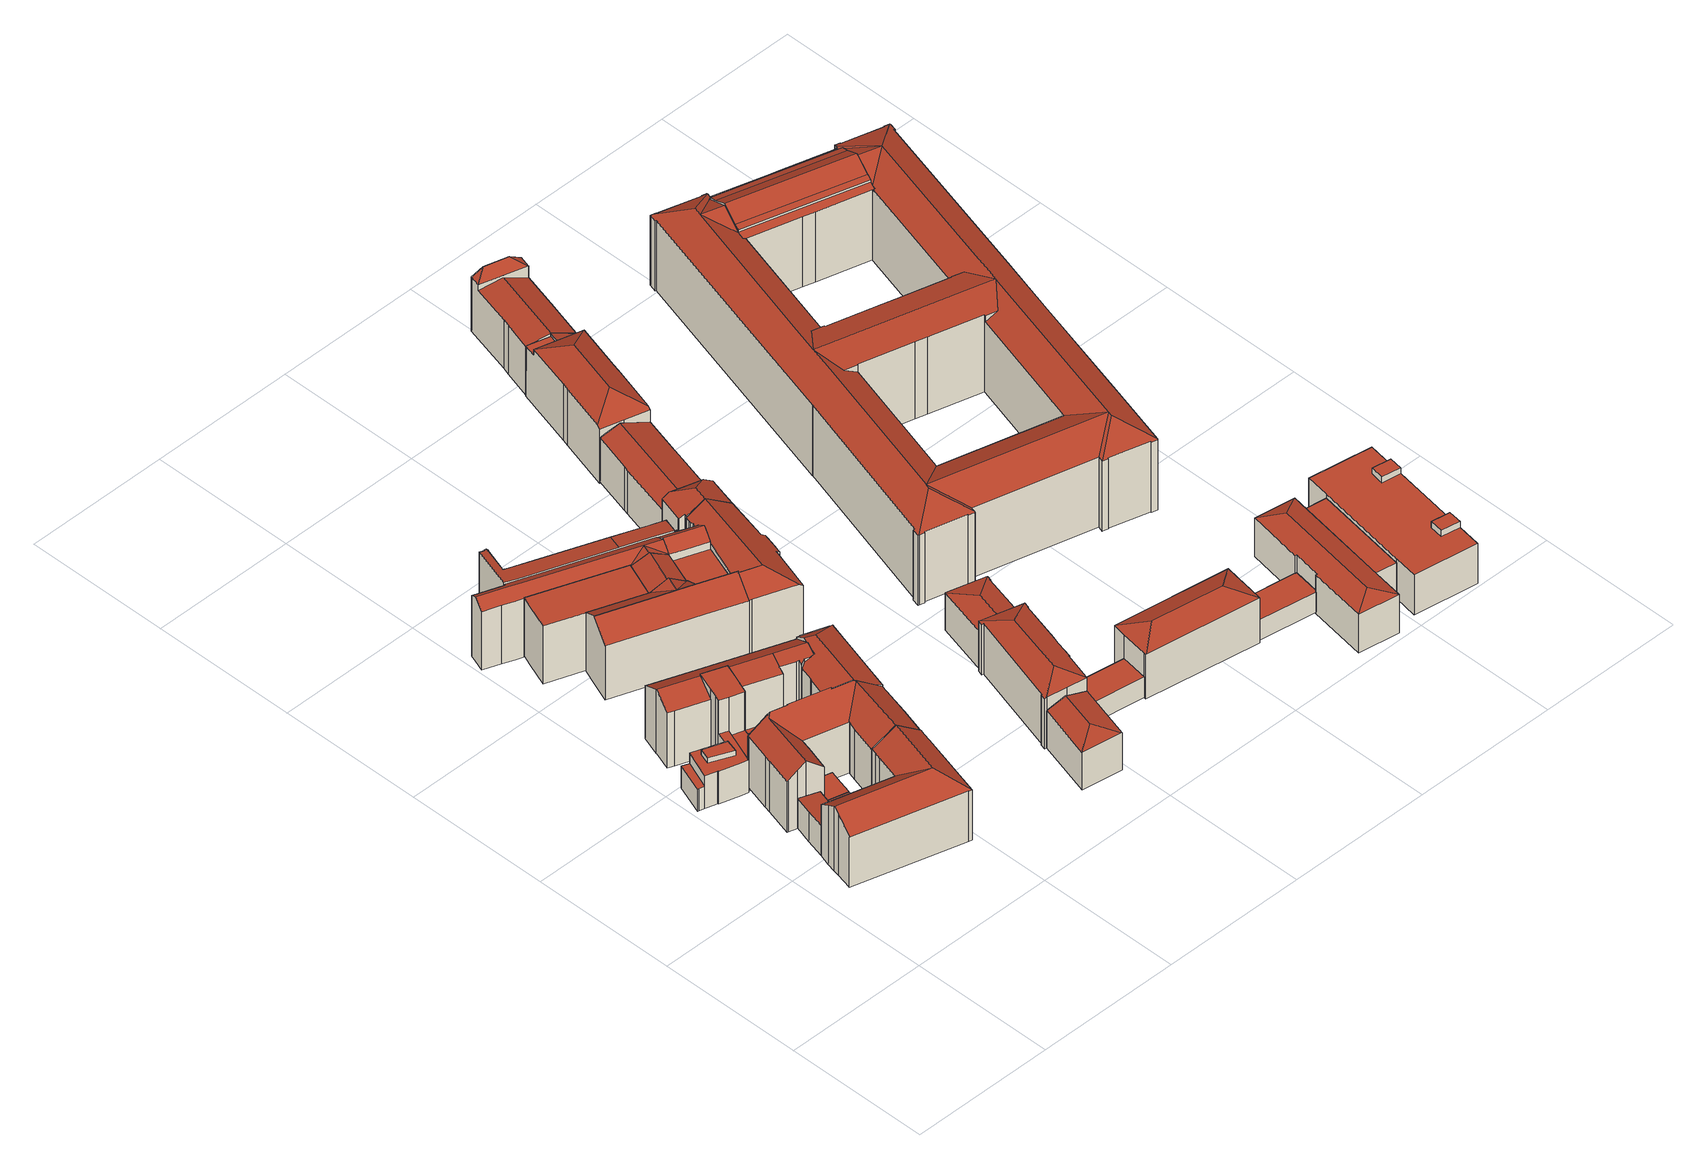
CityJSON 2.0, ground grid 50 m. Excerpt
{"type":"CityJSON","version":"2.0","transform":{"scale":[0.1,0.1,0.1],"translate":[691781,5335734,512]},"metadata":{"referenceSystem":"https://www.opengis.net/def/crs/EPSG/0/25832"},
"CityObjects":{
"building1":{"type":"Building","attributes":{"Gemeindeschluessel":"09162000","HoeheDach":"525.989","HoeheGrund":"514.672","Methode":"2000","NiedrigsteTraufeDesGebaeudes":"520.797","Geometrietyp2DReferenz":"3000","function":"31001_2000","roofType":"1000","measuredHeight":11.32,"storeysAboveGround":1},"geometry":[{"type":"MultiSurface","lod":"2","boundaries":[[[0,1,2,3,4,5]],[[6,7,8,9]],[[10,4,3,11]],[[12,8,7,13,14]],[[15,12,14,0,5,16]],[[16,5,4,10]],[[13,1,0,14]],[[17,2,1,13,7,6]],[[17,6,9,15,16,10,11]],[[11,3,2,17]],[[9,8,12,15]]],"semantics":{"surfaces":[{"type":"RoofSurface"},{"type":"WallSurface"},{"type":"GroundSurface"}],"values":[0,1,1,0,1,1,1,1,2,1,1]}}]},
"building2":{"type":"Building","attributes":{"name":"Bayerisches Landessozialgericht","Gemeindeschluessel":"09162000","HoeheDach":"539.156","HoeheGrund":"514.616","Methode":"2000","NiedrigsteTraufeDesGebaeudes":"533.522","Geometrietyp2DReferenz":"3000","function":"31001_3000","roofType":"3100","measuredHeight":24.54,"storeysAboveGround":4},"geometry":[{"type":"MultiSurface","lod":"2","boundaries":[[[18,19,20,21,22,23,24]],[[18,24,25,26]],[[27,28,29,30]],[[31,32,33,34,35]],[[36,30,29,37,38]],[[39,40,28,27]],[[40,39,41,42]],[[43,44,45,22,21]],[[25,24,46,47]],[[47,46,42,41]],[[48,26,25,47,41,39,27,30,36,49,50,51,33,32,52,44,43,53]],[[52,54,45,44]],[[31,35,23,22,45,54]],[[50,55,56,51]],[[49,57,55,50]],[[48,19,18,26]],[[32,31,54,52]],[[21,20,53,43]],[[23,35,34,56,55,57,38,37]],[[20,19,48,53]],[[23,37,29,28,40,42,46,24]],[[34,33,51,56]],[[36,38,57,49]]],"semantics":{"surfaces":[{"type":"RoofSurface"},{"type":"WallSurface"},{"type":"GroundSurface"}],"values":[0,1,1,1,1,1,1,1,1,1,2,1,0,1,1,1,1,1,0,1,0,1,1]}}]},
"building3":{"type":"Building","attributes":{"Gemeindeschluessel":"09162000","HoeheDach":"520.859","HoeheGrund":"514.770","Methode":"1000","NiedrigsteTraufeDesGebaeudes":"520.859","Geometrietyp2DReferenz":"3000","function":"31001_2000","roofType":"1000","measuredHeight":6.09,"storeysAboveGround":1},"geometry":[{"type":"MultiSurface","lod":"2","boundaries":[[[58,59,60,61,62,63]],[[64,59,58,63,65,66]],[[65,67,68,66]],[[61,60,69,68,67,62]],[[63,62,67,65]],[[59,64,66,68,69,60]]],"semantics":{"surfaces":[{"type":"WallSurface"},{"type":"GroundSurface"},{"type":"RoofSurface"}],"values":[0,1,0,2,0,0]}}]},
"building4":{"type":"Building","attributes":{"Gemeindeschluessel":"09162000","HoeheDach":"525.918","HoeheGrund":"514.470","Methode":"1000","NiedrigsteTraufeDesGebaeudes":"520.661","Geometrietyp2DReferenz":"3000","function":"31001_2000","roofType":"2100","measuredHeight":11.45,"storeysAboveGround":2},"geometry":[{"type":"MultiSurface","lod":"2","boundaries":[[[70,71,72,73,74,75,76,77,78]],[[79,80,81,82,83]],[[77,80,79,78]],[[75,82,81,76]],[[84,79,83,85,86,87,88]],[[73,86,85,74]],[[72,87,86,73]],[[76,81,80,77]],[[70,84,88,71]],[[83,82,75,74,85]],[[84,70,78,79]],[[71,88,87,72]]],"semantics":{"surfaces":[{"type":"GroundSurface"},{"type":"RoofSurface"},{"type":"WallSurface"}],"values":[0,1,2,2,1,2,2,2,2,2,2,2]}}]},
"building5":{"type":"Building","attributes":{"Gemeindeschluessel":"09162000","HoeheDach":"539.986","HoeheGrund":"514.590","Methode":"2000","NiedrigsteTraufeDesGebaeudes":"533.077","Geometrietyp2DReferenz":"3000","function":"31001_3000","roofType":"2100","measuredHeight":25.4,"storeysAboveGround":4},"geometry":[{"type":"MultiSurface","lod":"2","boundaries":[[[89,90,91,92,93]],[[94,95,91,90]],[[96,97,98,99]],[[100,101,102,103]],[[44,104,105,106,107,108,109,110,100,103,111,112,113,114,115,116,117,96,99,118,119,120,94,90,89,121,122,123,43]],[[111,124,125,112]],[[123,126,21,43]],[[112,125,127,113]],[[44,128,129,104]],[[108,130,131,109]],[[107,132,130,108]],[[99,98,133,118]],[[100,110,134,135,101]],[[115,136,137,116]],[[121,138,139,122]],[[107,106,140,141,132]],[[114,142,136,115]],[[117,143,97,96]],[[144,145,141,140,146,129,128]],[[104,129,146,105]],[[119,147,148,120]],[[122,139,126,123]],[[116,137,143,117]],[[21,126,139,138,93,92,145,144]],[[132,141,145,92,91,95,148,147,149,150]],[[109,131,134,110]],[[89,93,138,121]],[[119,118,133,149,147]],[[44,43,21,144,128]],[[105,146,140,106]],[[103,102,124,111]],[[134,131,130,132,150,135]],[[124,102,101,135,150,149,133,98,97,143,137,136,142,127,125]],[[113,127,142,114]],[[120,148,95,94]]],"semantics":{"surfaces":[{"type":"WallSurface"},{"type":"GroundSurface"},{"type":"RoofSurface"}],"values":[0,0,0,0,1,0,0,0,0,0,0,0,0,0,0,0,0,0,2,0,0,0,0,2,2,0,0,0,0,0,0,2,2,0,0]}}]},
"building6":{"type":"Building","attributes":{"Gemeindeschluessel":"09162000","HoeheDach":"537.840","HoeheGrund":"512.756","Methode":"2000","NiedrigsteTraufeDesGebaeudes":"518.060","Geometrietyp2DReferenz":"3000","function":"31001_1000","roofType":"2100","measuredHeight":25.08,"storeysAboveGround":7},"geometry":[{"type":"MultiSurface","lod":"2","boundaries":[[[151,152,153,154]],[[155,156,157,158]],[[159,160,161,162]],[[163,164,165,166]],[[167,168,169,170]],[[171,172,173,174]],[[175,176,177,178]],[[179,180,181,182,183,184]],[[185,186,187,188]],[[189,190,191,192,193,194]],[[195,196,197,198,199,200,201]],[[202,203,204,205]],[[178,177,206,207]],[[208,209,162,210]],[[211,212,213,214]],[[215,213,216,158,217]],[[218,219,220,221,222,223]],[[224,225,226,227,152,151]],[[228,229,226,225]],[[230,176,175,231]],[[232,233,234,235,236,237,238]],[[239,240,209,208]],[[182,181,241,242]],[[243,244,245,220,219]],[[246,247,230,231]],[[194,248,249,250,251,189]],[[252,223,222,253,179,184]],[[170,169,254,255,256]],[[257,258,240,239]],[[210,162,161,229,228]],[[235,234,153,152,227,226,229,161,160,196,195,259,236],[163,166,171,174]],[[260,261,262,263,264,265]],[[160,266,197,196]],[[212,191,190,189,251,250,265,264,216,213]],[[166,165,172,171]],[[267,215,217,268]],[[255,254,266,160,159]],[[269,270,247,246]],[[209,240,258,271,272,255,159,162]],[[266,254,169,168,273,274,157,156,245,244,198,197]],[[275,270,269,276,277,278]],[[279,267,280,281]],[[155,158,216,264,263,282,206,177,176,230,247,270,275,278,283,241,181,180]],[[284,262,261,260,249,248,194,193,192,211,214,279,281,285,167,170,256,286,287,257,239,208,210,228,225,224,151,154,233,232,238,185,188,202,205,201,200,199,243,219,218,223,252,184,183,182,242,288,277,276,269,246,231,175,178,207]],[[289,268,217,158,157,274,273]],[[280,267,268,289]],[[205,204,259,195,201]],[[238,237,186,185]],[[192,191,212,211]],[[262,284,207,206,282,263]],[[154,153,234,233]],[[172,165,164,173]],[[286,272,271,287]],[[287,271,258,257]],[[186,237,204,203,187]],[[199,198,244,243]],[[253,222,221,220,155,180,179]],[[242,241,283,288]],[[188,187,203,202]],[[174,173,164,163]],[[220,245,156,155]],[[260,265,250,249]],[[256,255,272,286]],[[237,236,259,204]],[[288,283,278,277]],[[214,213,215,267,279]],[[285,281,280,289,273,168,167]]],"semantics":{"surfaces":[{"type":"WallSurface"},{"type":"RoofSurface"},{"type":"GroundSurface"}],"values":[0,0,0,0,0,0,0,0,0,0,0,0,0,0,0,1,0,0,0,0,0,0,0,0,0,0,0,0,0,0,1,0,0,1,0,0,0,0,1,1,0,0,1,2,0,1,0,0,0,0,0,1,0,0,1,0,1,0,0,0,0,0,0,0,0,0,0]}}]},
"building7":{"type":"Building","attributes":{"Gemeindeschluessel":"09162000","HoeheDach":"536.273","HoeheGrund":"514.350","Methode":"1000","NiedrigsteTraufeDesGebaeudes":"536.273","Geometrietyp2DReferenz":"3000","function":"31001_9998","roofType":"1000","measuredHeight":21.92,"storeysAboveGround":1},"geometry":[{"type":"MultiSurface","lod":"2","boundaries":[[[290,291,292,293]],[[294,295,291,290,296,297]],[[293,292,298,299]],[[297,296,290,293,299,300]],[[301,298,292,291,295,294]],[[300,301,294,297]],[[299,298,301,300]]],"semantics":{"surfaces":[{"type":"WallSurface"},{"type":"GroundSurface"},{"type":"RoofSurface"}],"values":[0,0,0,1,2,0,0]}}]},
"building8":{"type":"Building","attributes":{"Gemeindeschluessel":"09162000","HoeheDach":"539.941","HoeheGrund":"514.390","Methode":"2000","NiedrigsteTraufeDesGebaeudes":"534.715","Geometrietyp2DReferenz":"3000","function":"31001_9998","roofType":"2100","measuredHeight":25.55,"storeysAboveGround":4},"geometry":[{"type":"MultiSurface","lod":"2","boundaries":[[[302,303,304]],[[305,304,303,306,307,308,309,310,311,312,299,313]],[[314,315,316,317,318,319,302,320,321,322]],[[323,324,325,326]],[[319,327,307,306,302]],[[308,307,327,324,323]],[[328,329,330,331,332,333,334,300,299,312,311,310,309,308,323,326]],[[306,303,302]],[[335,336,337,338,317,316,315,314,322,339]],[[317,338,337,330,329,328,326,325,318]],[[318,325,324,319]],[[300,340,313,299]],[[324,327,319]],[[339,322,321,340,300,334,333]],[[320,302,304,305,313,340,321]],[[332,331,330,337,336,335,339,333]]],"semantics":{"surfaces":[{"type":"RoofSurface"},{"type":"WallSurface"},{"type":"GroundSurface"}],"values":[0,1,1,1,0,1,2,0,0,1,0,1,1,1,0,1]}}]},
"building9":{"type":"Building","attributes":{"Gemeindeschluessel":"09162000","HoeheDach":"537.959","HoeheGrund":"514.457","Methode":"2000","NiedrigsteTraufeDesGebaeudes":"533.334","Geometrietyp2DReferenz":"3000","function":"31001_1000","roofType":"3100","measuredHeight":23.5,"storeysAboveGround":4},"geometry":[{"type":"MultiSurface","lod":"2","boundaries":[[[341,342,343,344]],[[344,343,345,346]],[[347,348,349,350]],[[350,349,351,352]],[[353,354,355,356]],[[357,358,359,360]],[[361,362,348,347]],[[346,345,363,364]],[[365,366,367,368]],[[369,370,371,372,373]],[[372,374,341,344,346,364,375,376,377,361,347,350,352,357,360,353,356,378,379,380,381,368,367,382,373]],[[383,384,381,380,385]],[[376,386,387,377]],[[379,388,385,380]],[[381,384,389,368]],[[372,371,390,374]],[[391,392,383,385,388,393,355,354,359,358,351,349,348,362]],[[361,377,387,391,362]],[[364,363,394,375]],[[369,395,366,365,389,384,383,392,370]],[[391,387,386,394,363,345,343,342,390,371,370,392]],[[360,359,354,353]],[[382,395,369,373]],[[342,341,374,390]],[[378,393,388,379]],[[389,365,368]],[[352,351,358,357]],[[393,378,356,355]],[[375,394,386,376]],[[366,395,382,367]]],"semantics":{"surfaces":[{"type":"WallSurface"},{"type":"GroundSurface"},{"type":"RoofSurface"}],"values":[0,0,0,0,0,0,0,0,0,0,1,0,0,0,0,0,2,0,0,2,2,0,0,0,0,0,0,0,0,0]}}]},
"building10":{"type":"Building","attributes":{"Gemeindeschluessel":"09162000","HoeheDach":"538.771","HoeheGrund":"513.760","Methode":"1000","NiedrigsteTraufeDesGebaeudes":"534.366","Geometrietyp2DReferenz":"3000","function":"31001_9998","roofType":"3100","measuredHeight":25.01,"storeysAboveGround":4},"geometry":[{"type":"MultiSurface","lod":"2","boundaries":[[[396,397,398,399,400,401]],[[402,403,404,405]],[[406,407,408]],[[396,401,409,410]],[[411,412,413,414,415,416,417,418,419]],[[420,421,422,423]],[[424,425,426,427]],[[421,420,428,429]],[[416,415,430,426,425,431,432,433,434,417]],[[418,435,419]],[[436,437,438,439]],[[440,441,437,436]],[[422,442,443,444,445,446,447,448,423]],[[449,404,403,450,451]],[[452,453,406,408,454]],[[455,456,457,458,410,409]],[[459,460,461,452,454,462]],[[446,445,463,464]],[[414,413,465,466,467,468,430,415]],[[424,469,405,404,449,431,425]],[[470,471,429,428,472,473]],[[402,474,475,476,477,450,403]],[[478,479,480,481,482,483,484,485,486,471,470]],[[460,487,488,435,489,490,461]],[[491,492,482,481,480,493]],[[433,494,434]],[[490,489,495]],[[467,466,465,496,497,488,487,460,459,462,498,492,491,493,499,500,473,472,428,420,423,448,447,446,464,440,436,439,501,398,397,396,410,458,457,502,503,475,474,402,405,469,424,427,468]],[[451,432,431,449]],[[500,478,470,473]],[[453,495,504,406]],[[406,504,483,482,407]],[[505,506,477,476,507,508,509]],[[450,477,506,432,451]],[[486,485,484,483,510,434,494,511,512,442,422,421,429,471]],[[439,438,513,501]],[[499,493,480,479,478,500]],[[464,463,441,440]],[[508,507,476,475,503,502,457,456]],[[461,490,495,453,452]],[[454,408,407,482,492,498,462]],[[435,418,510,483]],[[501,513,399,398]],[[427,426,430,468]],[[497,496,465,413,412,411,419,435,488]],[[514,509,508,456,455,409,401,400,399,513,438,437,441,463,445,444,443]],[[512,511,494,433,432,506,505,509,514,443,442]],[[417,434,510,418]],[[495,489,435,483,504]]],"semantics":{"surfaces":[{"type":"WallSurface"},{"type":"RoofSurface"},{"type":"GroundSurface"}],"values":[0,0,0,0,1,0,0,0,1,0,0,0,0,1,1,0,0,0,0,0,0,0,1,0,0,0,0,2,0,0,0,1,1,0,1,0,0,0,0,1,0,1,0,0,0,1,0,0,1]}}]},
"building11":{"type":"Building","attributes":{"Gemeindeschluessel":"09162000","HoeheDach":"530.600","HoeheGrund":"514.391","Methode":"2000","NiedrigsteTraufeDesGebaeudes":"528.445","Geometrietyp2DReferenz":"3000","function":"31001_3000","roofType":"3200","measuredHeight":16.21,"storeysAboveGround":2},"geometry":[{"type":"MultiSurface","lod":"2","boundaries":[[[515,516,517,518]],[[519,520,521,522,523]],[[517,519,523,524,518]],[[520,525,526,527,521]],[[515,518,524,528,527,526]],[[526,525,516,515]],[[528,524,523,522]],[[527,528,522,521]],[[525,520,519,517,516]]],"semantics":{"surfaces":[{"type":"WallSurface"},{"type":"RoofSurface"},{"type":"GroundSurface"}],"values":[0,0,0,0,1,0,1,1,2]}}]},
"building12":{"type":"Building","attributes":{"Gemeindeschluessel":"09162000","HoeheDach":"533.065","HoeheGrund":"513.743","Methode":"1000","NiedrigsteTraufeDesGebaeudes":"533.065","Geometrietyp2DReferenz":"3000","function":"31001_9998","roofType":"1000","measuredHeight":19.32,"storeysAboveGround":1},"geometry":[{"type":"MultiSurface","lod":"2","boundaries":[[[529,530,531,532,533,534]],[[530,535,536,537,538,531]],[[535,530,529,534,539,540,541,536]],[[542,537,536,541,540,543]],[[532,531,538,537,542,543,544,533]],[[534,533,544,539]],[[544,543,540,539]]],"semantics":{"surfaces":[{"type":"WallSurface"},{"type":"GroundSurface"},{"type":"RoofSurface"}],"values":[0,0,1,0,2,0,0]}}]},
"building13":{"type":"Building","attributes":{"Gemeindeschluessel":"09162000","HoeheDach":"539.741","HoeheGrund":"513.430","Methode":"2000","NiedrigsteTraufeDesGebaeudes":"532.647","Geometrietyp2DReferenz":"3000","function":"31001_9998","roofType":"2100","measuredHeight":26.31,"storeysAboveGround":4},"geometry":[{"type":"MultiSurface","lod":"2","boundaries":[[[545,546,547,548]],[[549,550,551,552,553]],[[548,547,554,555]],[[556,557,551,550]],[[558,559,560,561]],[[562,563,557,556]],[[564,565,566,567]],[[568,569,570,571,572]],[[573,574,575,576]],[[570,577,571]],[[554,547,546,560,559,578,566,565,579,580,553,552,570,569,581]],[[555,554,581,582]],[[583,584,585,586]],[[570,552,551,557,563,587,585,584,575,574,577]],[[588,568,572,589]],[[586,585,587,590]],[[591,592,564,567,593,558,561,545,548,555,582,588,589,573,576,583,586,590,562,556,550,549]],[[591,580,579,592]],[[568,588,582,581,569]],[[593,578,559,558]],[[591,549,553,580]],[[561,560,546,545]],[[590,587,563,562]],[[574,573,589,572,571,577]],[[576,575,584,583]],[[567,566,578,593]],[[592,579,565,564]]],"semantics":{"surfaces":[{"type":"WallSurface"},{"type":"RoofSurface"},{"type":"GroundSurface"}],"values":[0,0,0,0,0,0,0,1,0,1,1,0,0,1,0,0,2,0,0,0,0,0,0,0,0,0,0]}}]},
"building14":{"type":"Building","attributes":{"name":"Institut für bayerische Geschichte","Gemeindeschluessel":"09162000","HoeheDach":"536.067","HoeheGrund":"514.362","Methode":"2000","NiedrigsteTraufeDesGebaeudes":"533.269","Geometrietyp2DReferenz":"3000","function":"31001_3000","roofType":"3200","measuredHeight":21.7,"storeysAboveGround":3},"geometry":[{"type":"MultiSurface","lod":"2","boundaries":[[[594,595,596,597]],[[516,598,599,600,601]],[[602,603,604,605]],[[606,607,608,609,610,611,612]],[[600,599,613,614,615,616,617,604,603,607,606,618]],[[619,609,608,620]],[[605,604,617,621]],[[622,618,606,612,623,624,596,595,625]],[[626,616,615,627]],[[628,629,623,612,611]],[[627,615,614,630]],[[602,620,608,607,603]],[[516,601,631,517]],[[632,624,623,629]],[[628,611,610,633]],[[634,631,601,600,618,622]],[[597,596,624,632]],[[635,519,634,622,625]],[[517,631,634,519]],[[630,614,613,636]],[[633,610,609,619]],[[516,517,519,635,594,597,632,629,628,633,619,620,602,605,621,626,627,630,636,598]],[[635,625,595,594]],[[636,613,599,598]],[[621,617,616,626]]],"semantics":{"surfaces":[{"type":"WallSurface"},{"type":"RoofSurface"},{"type":"GroundSurface"}],"values":[0,0,0,1,1,0,0,1,0,0,0,0,0,0,0,1,0,0,0,0,0,2,0,0,0]}}]},
"building15":{"type":"Building","attributes":{"Gemeindeschluessel":"09162000","HoeheDach":"522.200","HoeheGrund":"514.400","Methode":"2000","NiedrigsteTraufeDesGebaeudes":"522.200","Geometrietyp2DReferenz":"3000","function":"31001_3000","roofType":"1000","measuredHeight":7.8},"geometry":[{"type":"MultiSurface","lod":"2","boundaries":[[[630,637,638,639]],[[640,638,637,641,642]],[[598,642,641,636]],[[639,638,640,643]],[[639,643,598,636,630]],[[643,640,642,598]],[[636,641,637,630]]],"semantics":{"surfaces":[{"type":"WallSurface"},{"type":"RoofSurface"},{"type":"GroundSurface"}],"values":[0,1,0,0,2,0,0]}}]},
"building16":{"type":"Building","attributes":{"Gemeindeschluessel":"09162000","HoeheDach":"539.528","HoeheGrund":"513.091","Methode":"2000","NiedrigsteTraufeDesGebaeudes":"534.097","Geometrietyp2DReferenz":"3000","function":"31001_9998","roofType":"3200","measuredHeight":26.44,"storeysAboveGround":4},"geometry":[{"type":"MultiSurface","lod":"2","boundaries":[[[644,645,646,647,648,649,650,651,652,653,654]],[[655,656,657,658,659,660,661,662]],[[647,655,662,648]],[[649,661,660,650]],[[659,663,652,651,650,660]],[[646,656,655,647]],[[658,664,663,659]],[[553,665,664,658,657]],[[645,644,553,657,656,646]],[[654,665,553,644]],[[648,662,661,649]],[[664,665,654,653,652,663]]],"semantics":{"surfaces":[{"type":"GroundSurface"},{"type":"RoofSurface"},{"type":"WallSurface"}],"values":[0,1,2,2,2,2,1,1,2,2,2,2]}}]},
"building17":{"type":"Building","attributes":{"Gemeindeschluessel":"09162000","HoeheDach":"530.420","HoeheGrund":"514.381","Methode":"2000","NiedrigsteTraufeDesGebaeudes":"528.436","Geometrietyp2DReferenz":"3000","function":"31001_3000","roofType":"3200","measuredHeight":16.04,"storeysAboveGround":2},"geometry":[{"type":"MultiSurface","lod":"2","boundaries":[[[666,667,668,669,670]],[[633,619,671,672,673]],[[672,674,675,673]],[[620,676,671,619]],[[668,677,620,619,633,678,679,669]],[[668,667,680,677]],[[633,673,675,678]],[[679,678,675,681]],[[671,676,680,667,666,674,672]],[[670,681,675,674,666]],[[670,669,679,681]],[[677,680,676,620]]],"semantics":{"surfaces":[{"type":"WallSurface"},{"type":"RoofSurface"},{"type":"GroundSurface"}],"values":[0,0,1,0,2,0,0,0,1,1,0,0]}}]},
"building18":{"type":"Building","attributes":{"Gemeindeschluessel":"09162000","HoeheDach":"533.060","HoeheGrund":"513.886","Methode":"2000","NiedrigsteTraufeDesGebaeudes":"529.130","Geometrietyp2DReferenz":"3000","function":"31001_9998","roofType":"3100","measuredHeight":19.17,"storeysAboveGround":3},"geometry":[{"type":"MultiSurface","lod":"2","boundaries":[[[682,683,684,685,686,687,688,689,690,691]],[[689,692,693,690]],[[682,694,695,696,683]],[[688,697,698,692,689]],[[684,699,700,685]],[[691,701,694,682]],[[697,702,703,700,699,696,695,698]],[[683,696,699,684]],[[687,702,697,688]],[[690,693,701,691]],[[685,700,703,686]],[[686,703,702,687]],[[698,695,694,701,693,692]]],"semantics":{"surfaces":[{"type":"GroundSurface"},{"type":"WallSurface"},{"type":"RoofSurface"}],"values":[0,1,1,1,1,1,2,1,1,1,1,1,2]}}]},
"building19":{"type":"Building","attributes":{"name":"Bayerisches Hauptstaatsarchiv","Gemeindeschluessel":"09162000","HoeheDach":"534.400","HoeheGrund":"514.364","Methode":"2000","NiedrigsteTraufeDesGebaeudes":"531.268","Geometrietyp2DReferenz":"3000","function":"31001_3000","roofType":"3200","measuredHeight":20.04,"storeysAboveGround":3},"geometry":[{"type":"MultiSurface","lod":"2","boundaries":[[[704,705,706,707]],[[708,709,643,639,710,704,707,711]],[[712,713,709,708,714]],[[712,715,716,717,718,713]],[[709,713,718,643]],[[714,708,711,719,720]],[[639,717,716,710]],[[643,718,717,639]],[[714,720,721,715,712]],[[715,721,705,716]],[[720,719,706,705,721]],[[710,716,705,704]],[[707,706,719,711]]],"semantics":{"surfaces":[{"type":"WallSurface"},{"type":"GroundSurface"},{"type":"RoofSurface"}],"values":[0,1,0,2,0,0,0,0,2,2,2,0,0]}}]},
"building20":{"type":"Building","attributes":{"name":"Bayerischer Verwaltungsgerichtshof","Gemeindeschluessel":"09162000","HoeheDach":"539.220","HoeheGrund":"513.078","Methode":"2000","NiedrigsteTraufeDesGebaeudes":"529.536","Geometrietyp2DReferenz":"3000","function":"31001_3000","roofType":"3200","measuredHeight":26.14,"storeysAboveGround":4},"geometry":[{"type":"MultiSurface","lod":"2","boundaries":[[[722,723,724,725,726,727,728]],[[722,728,729,730]],[[731,732,733,734]],[[735,736,737,738,739]],[[725,724,740,741,742]],[[743,729,728,727,744,745]],[[722,730,731,734,738,737,746,747,748,723]],[[749,750,744,727,726]],[[732,731,730,729,743]],[[751,752,753,754]],[[737,736,755,746]],[[734,733,739,738]],[[732,743,745,735,739,733]],[[751,742,741,752]],[[748,747,753,752,741,740]],[[748,740,724,723]],[[745,744,750,755,736,735]],[[747,746,755,750,749,754,753]],[[749,726,725,742,751,754]]],"semantics":{"surfaces":[{"type":"WallSurface"},{"type":"RoofSurface"},{"type":"GroundSurface"}],"values":[0,0,0,0,1,1,2,1,0,1,0,0,1,0,0,0,1,0,0]}}]},
"building21":{"type":"Building","attributes":{"Gemeindeschluessel":"09162000","HoeheDach":"536.331","HoeheGrund":"513.625","Methode":"2000","NiedrigsteTraufeDesGebaeudes":"529.557","Geometrietyp2DReferenz":"3000","function":"31001_9998","roofType":"3100","measuredHeight":22.71,"storeysAboveGround":3},"geometry":[{"type":"MultiSurface","lod":"2","boundaries":[[[756,757,758]],[[759,760,761,762,758,757]],[[763,764,765,766]],[[767,768,759,757,756,769,770]],[[771,772,773,774]],[[775,776,777,765,764,778]],[[768,773,772,779,780,763,766,760,759]],[[760,766,765,777,781,761]],[[780,779,740,775,778]],[[762,761,781]],[[780,778,764,763]],[[772,771,740,779]],[[769,756,758,762,781]],[[769,781,777,776,770]],[[768,767,774,773]],[[771,774,767,770,776,775,740]]],"semantics":{"surfaces":[{"type":"RoofSurface"},{"type":"WallSurface"},{"type":"GroundSurface"}],"values":[0,1,1,1,1,0,2,1,1,0,1,1,0,1,1,0]}}]},
"building22":{"type":"Building","attributes":{"Gemeindeschluessel":"09162000","HoeheDach":"522.070","HoeheGrund":"514.390","Methode":"2000","NiedrigsteTraufeDesGebaeudes":"522.070","Geometrietyp2DReferenz":"3000","function":"31001_3000","roofType":"1000","measuredHeight":7.68},"geometry":[{"type":"MultiSurface","lod":"2","boundaries":[[[707,782,783,784,785,711]],[[785,786,787,711]],[[783,788,789,784]],[[784,789,786,785]],[[711,787,790,707]],[[782,791,788,783]],[[791,790,787,786,789,788]],[[791,782,707,790]]],"semantics":{"surfaces":[{"type":"GroundSurface"},{"type":"WallSurface"},{"type":"RoofSurface"}],"values":[0,1,1,1,1,1,2,1]}}]},
"building23":{"type":"Building","attributes":{"Gemeindeschluessel":"09162000","HoeheDach":"530.980","HoeheGrund":"514.117","Methode":"2000","NiedrigsteTraufeDesGebaeudes":"528.666","Geometrietyp2DReferenz":"3000","function":"31001_3000","roofType":"3200","measuredHeight":16.86,"storeysAboveGround":2},"geometry":[{"type":"MultiSurface","lod":"2","boundaries":[[[792,793,794,795]],[[796,797,798]],[[799,800,801,802]],[[802,801,803,804]],[[805,806,793,792]],[[807,808,809,796,798]],[[807,798,810,811]],[[812,813,806,805]],[[804,803,809,808]],[[795,794,800,799]],[[807,811,812,805,792,795,799,802,804,808]],[[796,809,803,801,800,814,797]],[[811,810,813,812]],[[814,800,794]],[[797,814,794,793,806,813,810,798]]],"semantics":{"surfaces":[{"type":"WallSurface"},{"type":"RoofSurface"},{"type":"GroundSurface"}],"values":[0,1,0,0,0,0,0,0,0,0,2,1,0,1,1]}}]},
"building24":{"type":"Building","attributes":{"Gemeindeschluessel":"09162000","HoeheDach":"525.888","HoeheGrund":"514.229","Methode":"1000","NiedrigsteTraufeDesGebaeudes":"525.888","Geometrietyp2DReferenz":"3000","function":"31001_3000","roofType":"1000","measuredHeight":11.66},"geometry":[{"type":"MultiSurface","lod":"2","boundaries":[[[815,816,817,818]],[[819,820,816,815]],[[821,817,816,820]],[[818,817,821,822]],[[822,821,820,819]],[[819,815,818,822]]],"semantics":{"surfaces":[{"type":"WallSurface"},{"type":"RoofSurface"},{"type":"GroundSurface"}],"values":[0,0,1,0,0,2]}}]},
"building25":{"type":"Building","attributes":{"name":"Bayerische Staatsbibliothek","Gemeindeschluessel":"09162000","HoeheDach":"544.810","HoeheGrund":"512.539","Methode":"2000","NiedrigsteTraufeDesGebaeudes":"538.738","Geometrietyp2DReferenz":"3000","function":"31001_3000","roofType":"3200","measuredHeight":32.27,"storeysAboveGround":3},"geometry":[{"type":"MultiSurface","lod":"2","boundaries":[[[823,824,825,826,827]],[[828,829,830,831,832,833]],[[834,835,836,837]],[[838,839,840,841,842]],[[843,844,845,846]],[[847,848,849,850,851,852,853,854,855]],[[856,857,858,859]],[[825,860,861,826]],[[862,863,864,865]],[[866,867,868]],[[869,870,871,872]],[[859,858,873,874]],[[875,876,836,835,877,878,879,880]],[[881,876,875,882]],[[837,836,876,881]],[[883,884,885,886,887,888,889,890,891,892,847,855]],[[893,894,863,862]],[[888,887,895,896,897,898,899,900,901,902]],[[903,904,905,906,907,908,830,829]],[[872,871,909,910]],[[911,912,913,914,898,897,915,916,823,827,851,917]],[[865,864,918,919]],[[920,921,922,923,924,925,926,838,842,927]],[[928,929,930,931]],[[932,906,905,933]],[[878,918,864,863,894,934,935,936,937,904,903,938,939,940,885,941,942,879]],[[897,896,943,915]],[[845,944,945,946,947,948,949,950,846]],[[951,877,835,834]],[[952,953,954,955,956,957,958,959]],[[960,961,920,927,962,963]],[[922,921,964,965,966,923]],[[874,873,967,968]],[[964,921,920,961]],[[963,962,969,970]],[[910,909,971,972]],[[843,973,974,975,976,867,866,977,844]],[[978,890,889,979]],[[980,891,890,978]],[[942,944,845,844,977,841]],[[981,828,833,982,931,930]],[[851,850,917]],[[983,984,935,934,894,893]],[[968,967,959,958]],[[985,882,875,880,986,987]],[[988,989,990,991,992,993,994,995,996,997]],[[998,908,907,999]],[[1000,913,912,1001]],[[880,879,942,1002,986]],[[868,867,976,1003,1004,947,946,1005,885,884,883,855]],[[1006,1003,976,975]],[[1007,1008,972,971,1009,1010]],[[980,1011,1012,1001,912,911,849,848,892,891]],[[926,1013,1014,1015,839,838]],[[904,937,936,1016,1017,1018,933,905]],[[1019,1020,929,928,1021,1007,1010]],[[1022,1023,1024,1025]],[[840,1026,1002,942,841]],[[927,842,841,1027,855,854,853,1028,953,952,959,967,873,858,857,1029,1030,969,962]],[[999,907,906,932]],[[995,994,993,981,930,929,1020,996]],[[948,947,1004,1031]],[[1032,1033,988,997,853]],[[979,889,888,902]],[[942,941,885,1005,945,944]],[[886,885,940,939,938,903,1034,943,896,895]],[[977,866,868,855,1027,841]],[[997,1019,1010,1009,1028,853]],[[986,1002,1026,1035,1036,987]],[[1005,946,945]],[[899,898,914,1037]],[[1038,1022,860,1039]],[[1037,914,913,1000]],[[1028,1009,971,909,871,870,954,953]],[[1040,1029,857,856]],[[1038,1041,991,990,1023,1022]],[[1020,1019,997,996]],[[917,850,849,911]],[[1042,903,829,828,981]],[[1016,936,935,984]],[[1043,925,924,1044]],[[860,1022,1025,861]],[[903,1038,1039,824,1034]],[[877,951,1045,919,918,878]],[[984,983,893,862,865,919,1045,951,834,837,881,882,985,987,1036,1035,1046,1015,1014,1013,1043,1044,966,965,964,961,960,963,970,1047,1040,856,859,874,968,958,957,956,955,869,872,910,972,1008,1007,1021,928,931,982,833,832,831,998,999,932,933,1018,1017,1016],[1037,1000,1001,1012,1011,980,978,979,902,901,900,899],[1031,1006,975,974,973,843,846,950,949,948]],[[1031,1004,1003,1006]],[[1013,926,925,1043]],[[1044,924,923,966]],[[895,887,886]],[[955,954,870,869]],[[943,1034,824,823,916,915]],[[1023,990,989,1024]],[[993,992,903,1042,981]],[[852,1048,1032,853]],[[1046,1035,1026,840,839,1015]],[[831,830,908,998]],[[847,892,848]],[[1030,1029,1040,1047,970,969]],[[903,992,991,1041,1038]],[[827,826,861,1025,1024,989,988,1033,1032,1048,852,851]],[[1039,860,825,824]]],"semantics":{"surfaces":[{"type":"WallSurface"},{"type":"RoofSurface"},{"type":"GroundSurface"}],"values":[0,0,0,1,0,1,0,1,0,0,0,0,1,0,0,1,0,0,1,0,1,0,1,0,0,1,0,0,0,0,0,0,0,0,0,0,0,0,0,1,0,0,0,0,0,0,0,0,1,1,0,0,0,0,0,0,1,1,1,0,1,0,1,0,1,1,1,1,0,0,0,0,0,1,0,0,0,0,1,0,0,1,1,0,2,0,0,0,0,0,0,1,0,1,0,0,0,0,1,0,0]}}]},
"building26":{"type":"Building","attributes":{"Gemeindeschluessel":"09162000","HoeheDach":"529.750","HoeheGrund":"512.430","Methode":"2000","NiedrigsteTraufeDesGebaeudes":"527.550","Geometrietyp2DReferenz":"3000","function":"31001_3000","roofType":"1000","measuredHeight":17.32,"storeysAboveGround":3},"geometry":[{"type":"MultiSurface","lod":"2","boundaries":[[[1049,1050,1051,1052]],[[1053,1054,1055,1056]],[[1057,1058,1059,1060]],[[1061,1062,1063,1064]],[[1064,1063,1065,1066]],[[1067,1068,1062,1061]],[[1069,1070,1050,1049]],[[1071,1072,1054,1053]],[[1070,1073,1057,1060,1074,1067,1061,1064,1066,1055,1054,1072,1051,1050]],[[1068,1065,1063,1062]],[[1056,1069,1049,1052,1071,1053]],[[1060,1059,1075,1074]],[[1076,1075,1059,1058]],[[1073,1076,1058,1057]],[[1056,1055,1066,1065,1068,1067,1074,1075,1076,1073,1070,1069]],[[1052,1051,1072,1071]]],"semantics":{"surfaces":[{"type":"WallSurface"},{"type":"RoofSurface"},{"type":"GroundSurface"}],"values":[0,0,0,0,0,0,0,0,1,1,2,0,1,0,0,0]}}]},
"building27":{"type":"Building","attributes":{"Gemeindeschluessel":"09162000","HoeheDach":"516.276","HoeheGrund":"513.700","Methode":"1000","NiedrigsteTraufeDesGebaeudes":"516.276","Geometrietyp2DReferenz":"3000","function":"31001_2000","roofType":"1000","measuredHeight":2.58},"geometry":[{"type":"MultiSurface","lod":"2","boundaries":[[[1077,1078,1079,1080]],[[1081,1082,1078,1077]],[[1083,1080,1079,1084]],[[1083,1081,1077,1080]],[[1083,1084,1082,1081]],[[1082,1084,1079,1078]]],"semantics":{"surfaces":[{"type":"WallSurface"},{"type":"RoofSurface"},{"type":"GroundSurface"}],"values":[0,1,2,0,0,0]}}]}
},
"vertices":[
[185,482,132],[221,609,132],[175,621,137],[151,627,140],[134,567,140],[116,501,140],[234,606,27],[234,606,88],[311,585,88],[311,585,27],[134,567,27],[151,627,27],[276,458,88],[221,609,88],[185,482,88],[276,458,27],[116,501,27],[175,621,27],
[524,478,216],[531,505,216],[537,523,215],[533,524,218],[459,544,272],[403,345,272],[461,246,215],[461,246,26],[524,478,26],[78,353,26],[78,353,217],[92,408,257],[92,408,26],[370,521,217],[370,521,26],[347,437,26],[347,437,219],[348,440,217],[97,431,26],[97,428,272],[97,431,270],[77,352,26],[77,352,216],[450,250,26],[450,250,216],[533,524,26],[382,565,26],[382,565,217],[450,249,215],[450,249,26],[531,505,26],[105,461,26],[116,501,26],[276,458,26],[377,547,26],[537,523,26],[377,547,217],[116,501,219],[276,458,218],[105,461,248],
[309,585,28],[311,585,28],[311,585,89],[309,585,89],[234,606,89],[234,606,28],[323,628,28],[262,695,28],[336,675,28],[262,695,89],[336,675,89],[323,628,89],
[300,819,25],[299,816,25],[299,814,25],[237,831,25],[238,833,25],[266,937,25],[264,937,25],[267,947,25],[330,930,25],[330,930,87],[267,947,87],[264,937,95],[266,937,95],[252,886,139],[300,819,87],[238,833,139],[237,831,139],[299,814,87],[299,816,87],
[513,755,26],[435,776,26],[435,776,278],[503,757,278],[513,755,271],[436,779,26],[436,779,280],[179,850,26],[179,850,219],[238,833,271],[238,833,26],[175,621,26],[175,621,267],[151,627,246],[151,627,26],[408,657,26],[416,684,26],[417,689,26],[271,728,26],[269,723,26],[262,695,26],[234,606,26],[121,636,26],[118,636,26],[144,731,26],[150,755,26],[175,845,26],[176,848,26],[176,850,26],[237,831,26],[299,814,26],[299,816,26],[594,733,26],[569,641,26],[562,616,26],[121,636,219],[118,636,217],[562,616,214],[144,731,217],[382,565,214],[408,657,217],[269,723,216],[262,695,216],[271,728,216],[237,831,271],[234,606,219],[177,620,269],[175,845,217],[176,848,217],[594,733,211],[569,641,213],[417,689,218],[416,689,217],[150,755,217],[176,850,217],[457,544,274],[507,751,274],[416,684,218],[299,814,278],[299,816,280],[244,829,278],[231,819,269],
[81,870,8],[81,870,131],[82,873,131],[82,873,8],[235,1096,250],[235,1096,258],[314,1066,258],[314,1066,250],[222,970,112],[222,970,131],[176,850,131],[176,850,112],[97,955,131],[97,955,150],[174,927,150],[174,927,131],[284,988,8],[284,988,258],[271,955,258],[271,955,8],[162,884,131],[162,884,150],[84,917,150],[84,917,131],[568,1047,8],[568,1047,207],[569,1048,206],[569,1048,8],[86,1078,217],[108,1143,250],[108,1144,249],[108,1144,8],[108,1143,8],[86,1078,8],[21,890,8],[21,890,91],[18,891,91],[18,891,8],[482,940,231],[485,954,236],[486,955,236],[486,955,8],[485,954,8],[482,940,8],[179,947,131],[192,981,131],[192,981,258],[193,984,258],[193,984,8],[192,981,8],[179,947,8],[55,993,8],[55,993,91],[79,984,91],[79,984,8],[570,1048,206],[570,1048,8],[179,850,8],[179,850,112],[176,850,8],[477,957,8],[477,957,236],[428,975,236],[428,975,8],[420,953,229],[444,1018,250],[289,1002,229],[203,1034,8],[211,1031,8],[211,1031,217],[203,1034,217],[107,1070,217],[107,1070,8],[152,851,8],[175,845,8],[175,845,131],[152,851,131],[176,848,8],[176,848,131],[568,1046,207],[568,1046,8],[70,876,8],[78,874,8],[78,874,131],[70,876,131],[40,885,131],[40,885,91],[40,885,8],[238,833,8],[238,833,112],[131,1210,207],[131,1210,8],[200,1003,8],[200,1003,258],[211,1031,258],[566,1047,8],[566,1047,207],[500,948,8],[501,949,8],[501,949,236],[500,948,236],[91,1076,8],[91,1076,217],[269,955,258],[269,955,112],[269,955,8],[266,937,8],[266,937,112],[79,984,131],[531,938,8],[546,980,8],[546,981,8],[546,981,249],[546,980,250],[531,938,236],[222,970,258],[420,953,61],[289,1002,61],[567,1047,8],[567,1047,207],[264,937,112],[267,947,112],[284,987,258],[289,1002,258],[278,1155,207],[278,1155,8],[156,1201,8],[156,1201,207],[420,953,8],[414,939,61],[414,939,8],[569,1046,207],[136,1208,207],[569,1046,8],[284,987,8],[267,947,8],[264,937,8],[136,1208,8],[284,987,61],
[125,1682,24],[125,1682,243],[430,1567,243],[430,1567,24],[78,1561,243],[109,1642,243],[109,1642,24],[78,1561,24],[383,1446,243],[383,1446,24],[201,1515,24],[201,1515,243],
[420,1372,279],[440,1425,279],[387,1445,245],[385,1445,245],[492,1405,246],[495,1404,246],[495,1404,24],[492,1405,24],[440,1425,24],[387,1445,24],[385,1445,24],[383,1446,245],[365,1392,277],[420,1372,277],[475,1352,277],[598,1307,277],[598,1307,279],[475,1352,279],[365,1392,279],[180,1460,279],[180,1460,277],[487,1383,24],[487,1383,231],[611,1340,228],[611,1340,24],[487,1383,259],[598,1307,24],[582,1264,24],[572,1237,24],[448,1283,24],[338,1323,24],[153,1391,24],[180,1460,24],[338,1323,227],[448,1283,227],[572,1237,227],[582,1264,246],[153,1391,227],[201,1515,244],
[612,795,25],[612,795,216],[613,795,216],[613,795,25],[607,776,216],[607,776,25],[436,779,25],[436,779,218],[440,794,218],[440,794,25],[447,820,218],[447,820,25],[468,892,25],[468,892,218],[482,940,218],[482,940,25],[467,888,25],[467,888,218],[467,890,218],[467,890,25],[435,776,25],[435,776,218],[600,751,216],[600,751,25],[579,1044,214],[663,1012,216],[663,1012,25],[579,1044,25],[673,1009,215],[673,1008,216],[659,958,216],[659,958,25],[673,1009,25],[655,945,25],[595,732,25],[594,733,25],[513,755,25],[501,949,25],[531,938,25],[546,981,25],[570,1048,25],[663,1013,25],[555,1006,245],[570,1048,213],[546,981,244],[594,733,216],[513,755,259],[531,938,243],[579,1044,213],[655,945,216],[513,755,260],[576,978,260],[501,949,227],[595,732,216],[663,1013,215],
[170,1811,18],[171,1812,18],[207,1908,18],[207,1908,225],[171,1812,237],[170,1811,237],[623,1585,18],[623,1585,237],[630,1582,237],[630,1582,18],[440,1563,243],[430,1566,239],[430,1566,238],[174,1810,237],[174,1810,18],[591,1506,238],[660,1480,238],[662,1480,238],[673,1512,264],[674,1516,268],[605,1542,268],[556,1561,268],[545,1531,243],[542,1525,238],[122,1754,18],[122,1754,246],[126,1763,240],[126,1763,18],[628,1575,18],[628,1575,239],[679,1552,241],[679,1552,18],[24,1790,18],[24,1790,247],[686,1551,240],[628,1576,238],[619,1579,238],[570,1598,238],[567,1591,243],[542,1525,239],[208,1915,18],[208,1915,224],[210,1912,224],[210,1912,18],[202,1916,18],[202,1916,224],[127,1765,239],[127,1765,245],[148,1820,237],[186,1920,224],[186,1920,18],[148,1820,18],[127,1765,18],[628,1576,237],[630,1608,237],[619,1579,237],[439,1425,268],[486,1545,268],[383,1446,238],[186,1805,237],[276,1770,237],[276,1770,18],[186,1805,18],[439,1425,18],[495,1404,18],[495,1404,238],[383,1446,18],[201,1915,224],[201,1915,18],[662,1480,18],[673,1512,18],[674,1516,18],[686,1551,18],[628,1576,18],[2,1728,239],[15,1765,263],[15,1765,18],[2,1728,18],[630,1608,18],[639,1632,18],[639,1632,237],[630,1608,241],[59,1707,239],[98,1692,239],[125,1682,239],[138,1677,239],[430,1567,239],[500,1582,263],[444,1603,263],[151,1713,263],[112,1728,263],[541,1524,18],[542,1525,18],[541,1524,239],[541,1524,238],[138,1677,18],[430,1567,18],[125,1682,18],[570,1598,239],[531,1528,243],[660,1480,18],[591,1506,18],[430,1566,18],[98,1692,18],[59,1707,18],[209,1908,18],[479,1693,18],[590,1650,18],[486,1545,263],[570,1598,245],[619,1579,245],[590,1650,237],[479,1693,237],[458,1640,245],[556,1561,263],[458,1640,239],[165,1750,239],[209,1908,224],[165,1750,245],
[1021,349,164],[1021,349,24],[953,359,24],[953,359,185],[882,370,24],[828,176,24],[828,176,166],[828,177,166],[882,370,166],[948,360,186],[967,155,24],[967,155,164],[962,155,166],[913,231,186],
[610,1341,17],[611,1340,17],[611,1340,211],[610,1341,211],[487,1383,211],[487,1383,17],[635,1406,17],[662,1480,17],[662,1480,211],[635,1406,211],[495,1404,17],[542,1525,17],[553,1521,17],[553,1521,211],[542,1525,211],[495,1404,211],
[795,1345,14],[795,1345,207],[793,1335,207],[793,1335,14],[832,1563,14],[690,1604,14],[690,1604,230],[750,1587,277],[832,1563,221],[781,1338,215],[781,1338,14],[686,1590,14],[686,1590,230],[801,1364,14],[801,1364,206],[798,1353,206],[798,1353,14],[685,1582,14],[685,1582,231],[811,1405,14],[811,1405,207],[809,1398,207],[809,1398,14],[579,1235,228],[718,1185,228],[666,1277,277],[596,1302,277],[572,1237,228],[611,1340,14],[611,1340,225],[662,1480,235],[662,1480,14],[609,1334,225],[806,1385,207],[813,1414,207],[800,1418,216],[730,1181,220],[730,1181,14],[686,1551,14],[686,1551,238],[679,1552,233],[679,1552,14],[685,1571,234],[579,1235,14],[572,1237,14],[685,1571,14],[800,1418,14],[813,1414,14],[806,1385,14],
[881,390,24],[881,390,213],[884,389,214],[884,389,24],[1022,354,24],[1022,354,215],[1021,350,215],[1021,349,214],[1121,693,24],[1121,693,213],[1116,674,213],[1116,674,24],[1028,642,241],[1120,693,213],[1113,695,213],[1050,712,213],[982,730,213],[976,732,213],[976,731,214],[1049,448,215],[1051,447,214],[1067,507,214],[1074,533,214],[1113,675,214],[970,430,241],[1050,712,24],[1113,695,24],[1113,675,24],[880,370,215],[971,714,213],[977,713,216],[876,371,213],[1074,533,24],[1067,507,24],[976,732,24],[971,714,24],[1051,447,24],[953,359,215],[977,713,24],[982,730,24],[882,370,215],[876,371,24],[1049,448,24],
[1051,447,102],[1239,419,102],[1239,419,24],[1224,324,102],[1049,448,102],[1022,354,102],[1224,324,24],
[832,1563,11],[750,1587,11],[690,1604,11],[693,1612,11],[677,1618,11],[679,1625,11],[703,1711,11],[725,1705,11],[781,1689,11],[831,1675,11],[860,1667,11],[693,1612,236],[690,1604,236],[750,1587,275],[763,1637,275],[725,1705,241],[703,1711,226],[679,1625,225],[677,1618,225],[781,1689,240],[831,1675,240],[860,1667,221],
[1164,883,165],[1159,866,165],[1159,866,24],[1164,884,24],[1164,884,164],[1050,712,184],[1048,712,184],[982,730,165],[1078,826,184],[1031,919,165],[1113,695,165],[1157,867,24],[1031,919,24],[1034,919,24],[1157,867,165],[1034,919,165],
[794,2047,19],[870,2026,19],[950,2003,19],[914,1870,19],[909,1850,19],[860,1666,19],[782,1689,19],[703,1711,19],[752,1895,19],[757,1915,19],[703,1711,183],[752,1895,183],[794,2047,184],[857,2029,211],[870,2026,205],[782,1689,204],[767,1693,211],[950,2003,171],[914,1870,171],[757,1915,183],[860,1666,171],[909,1850,171],
[1640,404,24],[1640,404,193],[1632,359,193],[1632,359,24],[1615,255,24],[1223,316,24],[1247,464,24],[1617,263,24],[1224,316,193],[1223,316,193],[1615,255,193],[1309,378,224],[1247,464,193],[1239,419,193],[1224,324,193],[1617,263,193],[1615,256,193],[1553,341,224],
[1006,2203,11],[1063,2408,11],[1063,2408,175],[1051,2365,175],[1051,2365,223],[1051,2364,223],[1006,2203,223],[1000,2179,223],[1000,2179,11],[950,2003,11],[950,2003,216],[870,2026,216],[870,2026,11],[797,2058,223],[843,2222,224],[843,2222,11],[794,2047,11],[794,2047,216],[986,2429,212],[984,2429,213],[972,2387,213],[953,2014,223],[949,2303,272],[895,2108,272],[850,2245,11],[906,2451,11],[986,2429,11],[895,2408,223],[894,2407,223],[972,2387,201],[984,2429,201],[906,2451,201],[895,2408,201],[850,2245,224],
[1134,2667,220],[1144,2705,220],[1106,2715,243],[1144,2705,16],[988,2747,16],[988,2747,220],[1025,2737,243],[934,2548,16],[934,2548,200],[941,2571,200],[941,2571,16],[1097,2529,176],[1097,2529,16],[1134,2666,220],[1134,2666,176],[1063,2408,176],[1063,2408,16],[1090,2503,16],[1090,2503,176],[985,2429,212],[1056,2688,212],[978,2710,200],[906,2451,200],[986,2429,16],[906,2451,16],[978,2710,220],
[1831,329,24],[1835,328,24],[1820,231,24],[1815,232,24],[1815,232,101],[1617,263,101],[1835,328,101],[1820,231,101],[1632,359,101],[1831,329,101],
[1831,329,21],[1831,329,167],[1862,521,167],[1862,521,21],[1921,9,167],[1861,76,190],[1782,30,167],[2001,500,21],[2001,500,167],[1996,472,167],[1996,472,21],[1943,142,167],[1943,142,21],[1835,328,21],[1835,328,168],[1782,30,21],[1922,9,21],[1922,9,167],[1815,232,167],[1815,232,21],[1820,231,21],[1820,231,168],[1922,454,190],
[1996,472,22],[1996,472,139],[2084,459,139],[2084,459,22],[1943,142,22],[1943,142,139],[2031,128,139],[2031,128,22],
[2011,2184,281],[2011,2184,282],[2011,2184,289],[1601,2300,289],[1601,2300,281],[2053,2358,273],[2055,2364,274],[2058,2373,270],[2058,2373,5],[2055,2364,5],[2053,2358,5],[1801,868,5],[1801,868,270],[1802,871,271],[1802,871,5],[1247,1016,271],[1251,1034,271],[1252,1033,271],[1192,1153,321],[1188,1139,321],[1308,1226,5],[1308,1226,271],[1707,1120,272],[1707,1120,5],[1440,1854,295],[1482,1843,271],[1603,2274,272],[1594,2276,277],[1599,2294,277],[1601,2300,277],[1546,2396,321],[1395,1866,321],[1370,1776,321],[1242,1651,5],[1242,1651,272],[1241,1651,272],[1241,1651,5],[2015,2201,296],[1605,2317,296],[2051,1684,5],[2051,1684,270],[1991,1467,270],[1991,1467,5],[1431,1661,270],[1431,1661,295],[1389,1673,295],[1502,2525,5],[1502,2525,273],[1644,2486,272],[1644,2486,5],[1482,2507,270],[1482,2507,5],[1667,906,271],[1668,909,272],[1822,863,270],[1823,865,271],[1764,988,321],[1650,911,271],[1668,909,5],[1667,906,5],[1415,1763,321],[1893,1632,321],[1939,1620,321],[1918,1723,295],[1879,1734,295],[1878,1732,296],[1702,1779,296],[1661,1791,296],[1481,1839,296],[1482,1843,295],[2219,2301,5],[2219,2301,271],[1879,1734,272],[1998,2162,273],[1998,2162,268],[1999,2166,270],[1999,2166,5],[1998,2162,5],[1879,1734,5],[1878,1732,5],[2109,2237,321],[2228,2325,270],[2211,2330,270],[2210,2326,272],[2073,2365,272],[2074,2368,270],[1645,2489,271],[1645,2489,5],[1603,2274,268],[1603,2276,269],[1780,2227,269],[1822,2215,270],[2004,2161,268],[2008,2174,275],[1594,2276,268],[1891,1108,271],[1891,1108,5],[1070,1059,270],[1087,1054,269],[1087,1055,270],[1088,1057,271],[1225,1022,271],[1224,1019,270],[1246,1014,270],[1069,1059,270],[1834,2419,5],[1834,2419,270],[1877,2407,270],[1877,2407,5],[2210,2326,5],[2211,2330,5],[2222,2300,270],[2224,2300,268],[2230,2324,268],[2228,2324,270],[2082,2138,321],[1964,1711,321],[1948,1653,321],[1914,1529,321],[1768,1003,321],[2004,2161,276],[1708,1121,271],[1828,1552,272],[1828,1552,295],[1829,1555,296],[1829,1555,5],[1828,1552,5],[1708,1121,5],[1822,863,5],[1489,2533,270],[1491,2532,271],[1503,2528,271],[1503,2528,5],[1491,2532,5],[1489,2533,5],[1486,2534,5],[1486,2534,268],[1069,1059,5],[1070,1059,5],[1066,1060,268],[1066,1060,5],[1087,1054,5],[1087,1055,5],[1088,1057,5],[1478,2508,268],[1478,2508,5],[1072,1086,267],[1072,1086,5],[1660,2484,271],[1660,2484,5],[1308,1228,5],[1431,1661,5],[1432,1663,5],[1432,1663,296],[1308,1228,270],[1661,1791,5],[1702,1779,5],[1481,1839,5],[2048,2359,270],[2048,2359,5],[2222,2300,5],[2224,2300,5],[1650,911,5],[1649,911,271],[1649,911,5],[1643,2454,280],[1643,2454,287],[2053,2338,287],[2053,2338,279],[2059,2336,279],[2059,2336,276],[2053,2338,276],[1643,2454,276],[1640,2455,276],[1640,2455,280],[2074,2368,5],[2073,2365,5],[1780,2227,5],[1603,2276,5],[1654,929,271],[1611,1615,296],[1652,1604,296],[1868,1541,295],[1611,1615,5],[1656,2468,5],[1659,2480,5],[1659,2480,274],[1656,2468,273],[1482,1843,5],[1603,2274,5],[1246,1014,5],[1247,1016,5],[1251,1034,5],[2230,2324,5],[2228,2324,5],[2228,2325,5],[1659,2467,272],[1659,2467,271],[1659,2467,5],[2031,2259,328],[2046,2311,297],[1636,2427,297],[1621,2375,328],[1655,930,271],[1344,1685,321],[1554,2424,321],[1077,1085,270],[1076,1085,270],[1652,1604,5],[1621,2375,321],[1636,2427,294],[2008,2174,276],[1655,930,5],[1654,929,5],[1822,2215,5],[2031,2259,321],[2015,2201,290],[1077,1085,5],[2046,2311,293],[2059,2336,280],[1224,1019,5],[1225,1022,5],[1823,865,5],[1252,1033,5],[1076,1085,5],[1605,2317,287],
[2018,46,4],[2018,46,155],[2031,128,155],[2031,128,4],[2096,540,4],[2096,540,155],[2313,506,155],[2313,506,4],[2185,104,155],[2185,104,178],[2192,151,178],[2192,151,155],[2227,380,155],[2227,380,177],[2235,427,177],[2235,427,155],[2299,416,177],[2299,416,155],[2292,370,155],[2292,370,177],[2236,11,4],[2236,11,155],[2084,459,4],[2084,459,155],[2249,93,155],[2256,141,155],[2256,141,178],[2249,93,178],
[1879,2559,43],[1896,2618,43],[1896,2618,17],[1879,2559,17],[1993,2526,43],[2010,2585,43],[1993,2526,17],[2010,2585,17]
]}
